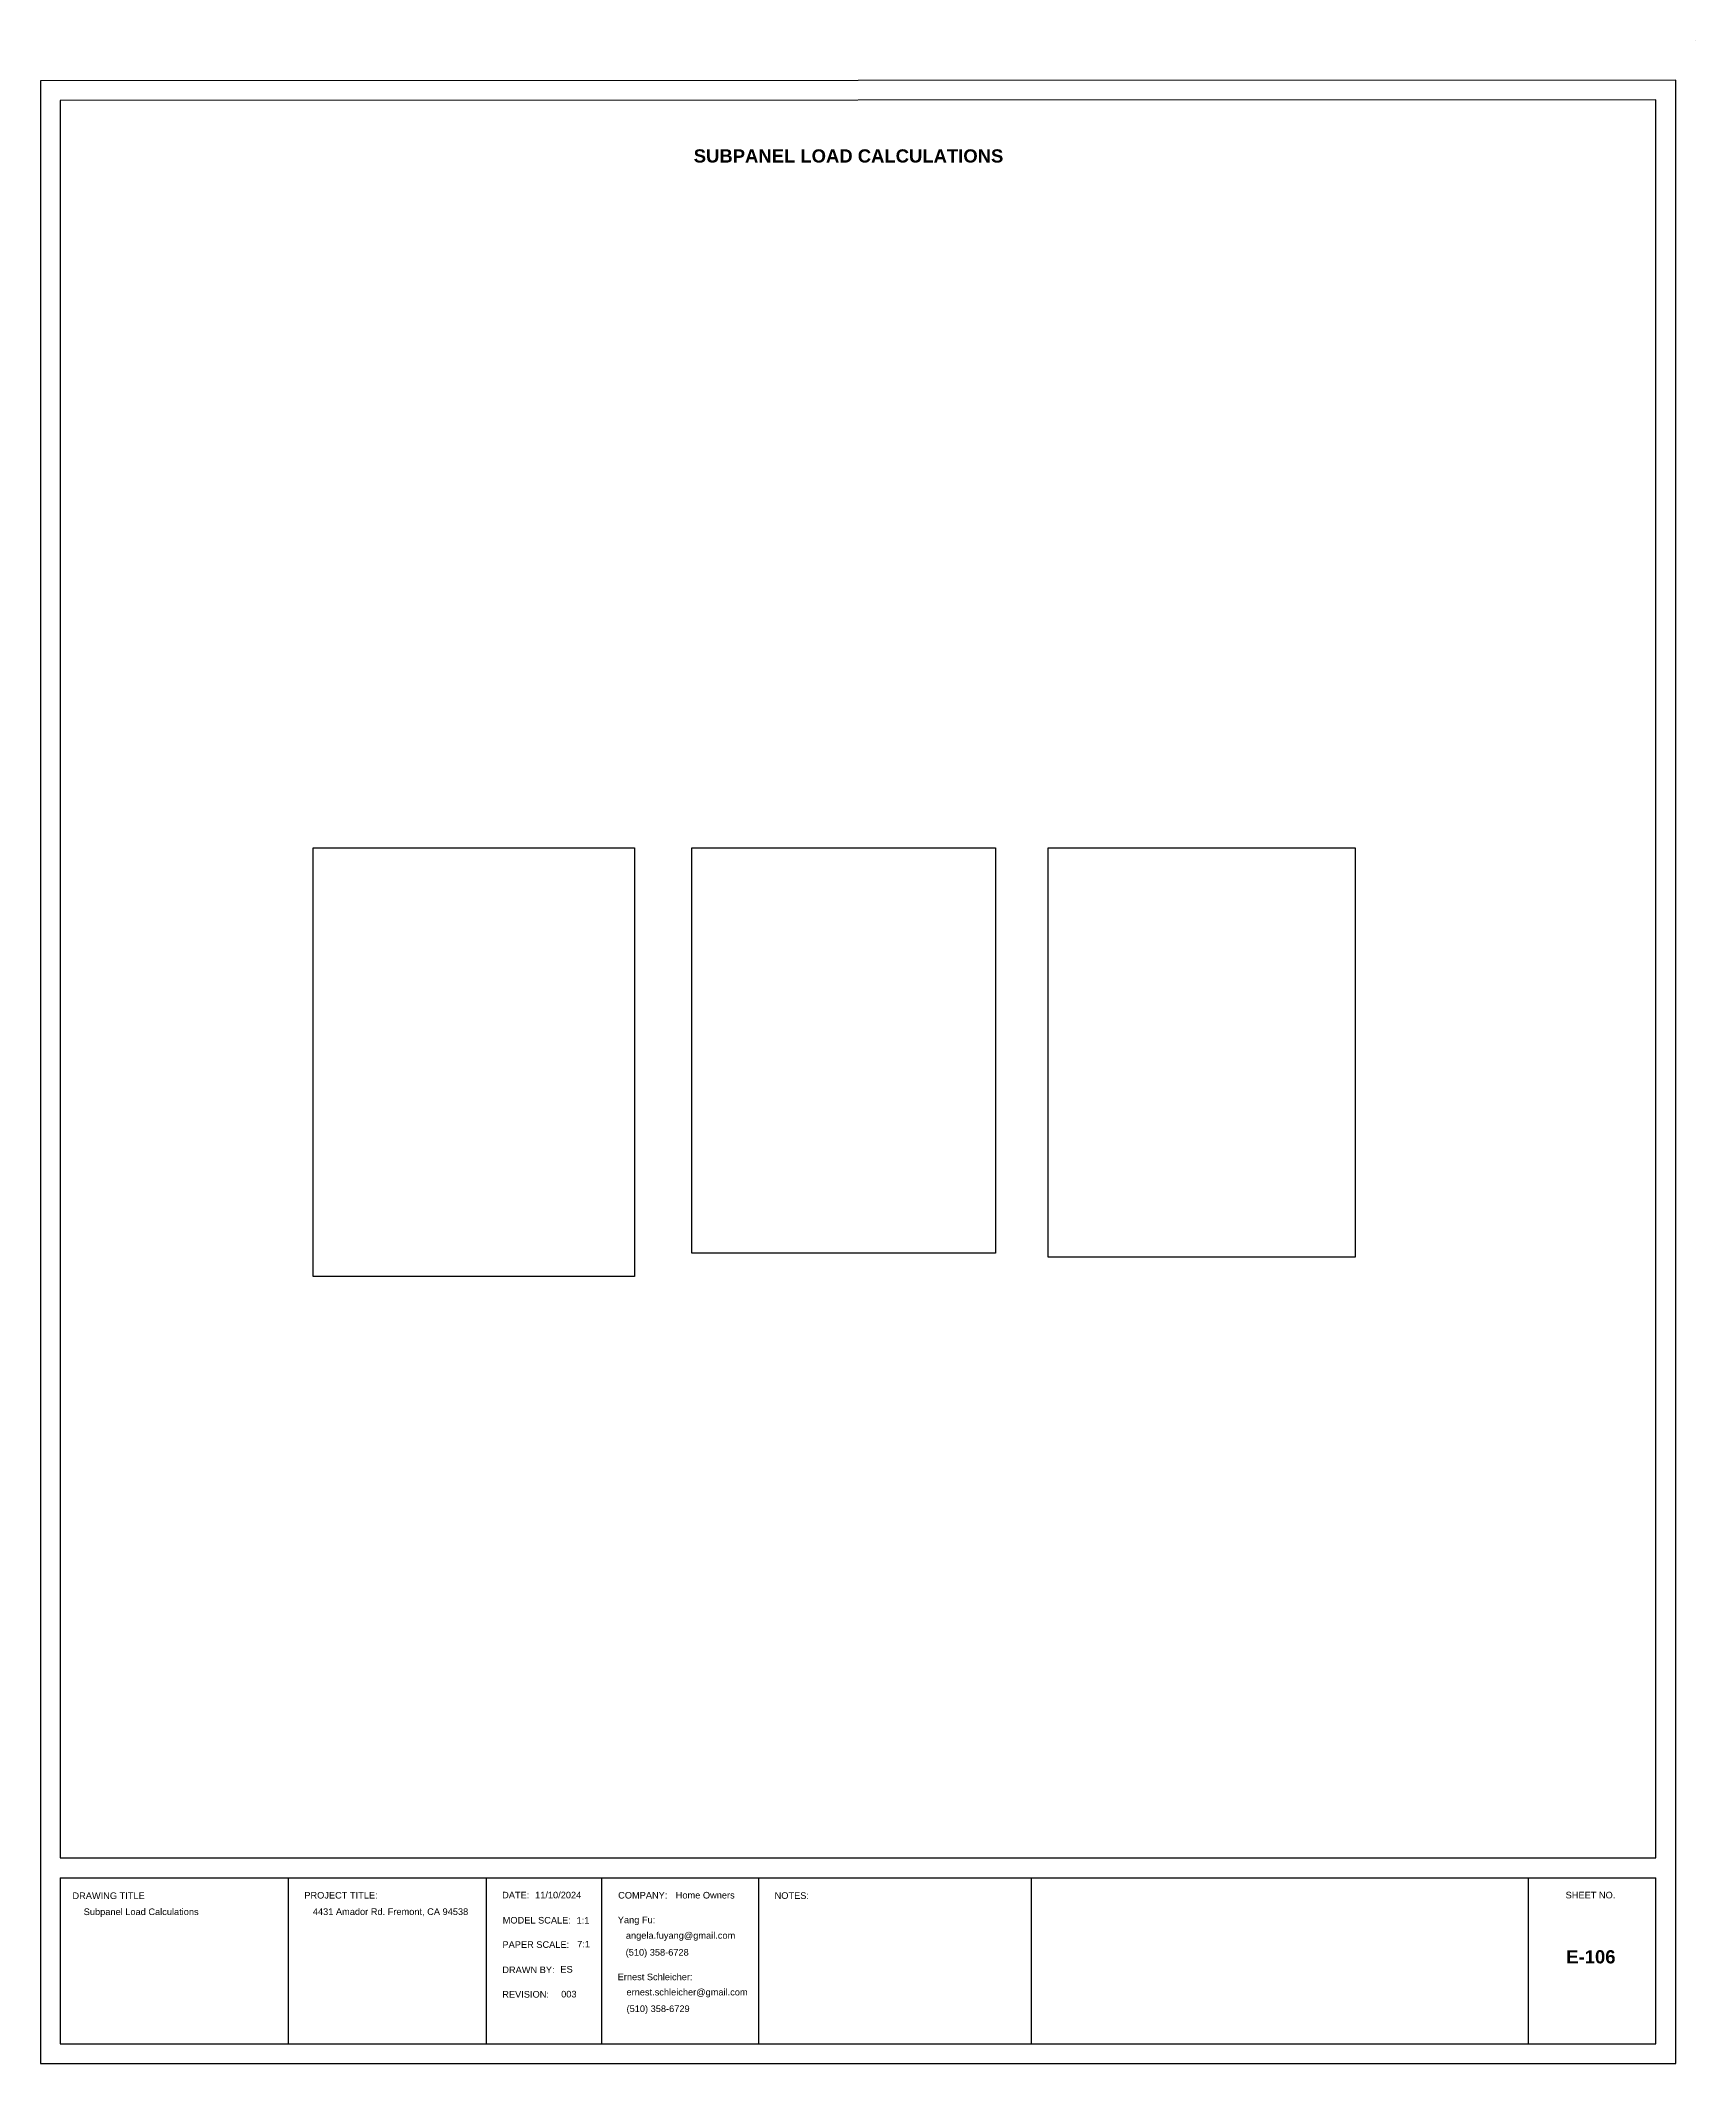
# Model space of a CAD drawing. Header units: inches. Extents: x 0 to 501, y 0 to 613.
import ezdxf

# ---------------------------------------------------------------- set-up
doc = ezdxf.new("R2010")
doc.units = ezdxf.units.IN
doc.header["$MEASUREMENT"] = 0
doc.layers.add('00-page-edge', color=7, linetype='Continuous', lineweight=9)
doc.styles.add('Large', font='Arial Bold.ttf', dxfattribs={"height": 4})
doc.styles.get("Standard").update_dxf_attribs({"font": 'Arial.ttf', "height": 2})
picture_1 = doc.add_image_def('image1.jpeg', size_in_pixel=(4032, 3024))
picture_2 = doc.add_image_def('image2.jpeg', size_in_pixel=(4032, 3024))
picture_3 = doc.add_image_def('image3.jpeg', size_in_pixel=(4032, 3024))

msp = doc.modelspace()

# ---------------------------------------------------------------- linework, layer by layer
for p, q in [((6, 62.27), (489.14, 62.27)), ((6, 56.27), (489.14, 56.27)), ((74.98, 56.27), (74.98, 6)), ((169.91, 56.27), (169.91, 6)), ((217.4, 56.27), (217.4, 6)), ((299.98, 56.27), (299.98, 6)), ((6, 50.27), (6, 50.27)), ((6, 50.27), (6, 50.27)), ((6, 48), (6, 48)), ((6, 48), (6, 48))]:
    msp.add_line(p, q)
at = {"layer": '00-page-edge', "lineweight": -3}
for p, q in [((501.14, 612.53), (501.14, 612.54)), ((495.14, 600.53), (0, 600.36)), ((0, 600.36), (0, 0)), ((495.14, 0), (495.14, 600.53)), ((489.14, 594.53), (6, 594.36)), ((6, 594.36), (6, 62.27)), ((489.14, 62.27), (489.14, 594.53)), ((6, 56.27), (6, 6)), ((134.96, 56.27), (134.96, 6)), ((450.52, 6), (450.52, 56.27)), ((489.14, 6), (489.14, 56.27)), ((0, 0), (495.14, 0)), ((6, 6), (489.14, 6))]:
    msp.add_line(p, q, dxfattribs=at)

# ---------------------------------------------------------------- texts
at = {"style": 'Large'}
for s, p in [('SUBPANEL LOAD CALCULATIONS', (197.8, 575.57)), ('E-106', (461.99, 30.32))]:
    msp.add_text(s, height=4, dxfattribs=at).set_placement(p)
for s, p in [('DRAWING TITLE', (9.69, 49.81)), ('PROJECT TITLE:', (79.89, 49.95)), ('DATE:', (139.79, 50)), ('11/10/2024', (149.76, 50)), ('COMPANY:', (174.92, 49.96)), ('Home Owners', (192.35, 49.97)), ('NOTES:', (222.29, 49.86)), ('SHEET NO.', (461.8, 50)), ('Subpanel Load Calculations', (13.1, 44.95)), ('4431 Amador Rd. Fremont, CA 94538', (82.47, 44.99)), ('MODEL SCALE:', (139.96, 42.39)), ('1:1', (162.33, 42.34)), ('Yang Fu:', (174.81, 42.5)), ('PAPER SCALE:', (139.89, 35.02)), ('7:1', (162.52, 35.15)), ('angela.fuyang@gmail.com', (177.26, 37.78)), ('(510) 358-6728', (177.19, 32.67)), ('DRAWN BY:', (139.84, 27.37)), ('ES', (157.43, 27.54)), ('Ernest Schleicher:', (174.77, 25.23)), ('REVISION:', (139.83, 19.96)), ('003', (157.66, 20.01)), ('ernest.schleicher@gmail.com', (177.44, 20.62)), ('(510) 358-6729', (177.46, 15.59))]:
    msp.add_text(s, height=2).set_placement(p)

# ---------------------------------------------------------------- pictures from other files: only their frames are drawn
image = msp.add_image(picture_1, insert=(82.53, 368.09), size_in_units=(129.8, 97.35), rotation=-90)
image.dxf.flags = 7
image = msp.add_image(picture_2, insert=(197.19, 368.09), size_in_units=(122.69, 92.02), rotation=-90)
image.dxf.flags = 7
image = msp.add_image(picture_3, insert=(305.14, 368.09), size_in_units=(123.97, 92.98), rotation=-90)
image.dxf.flags = 7

doc.saveas('drawing.dxf')
